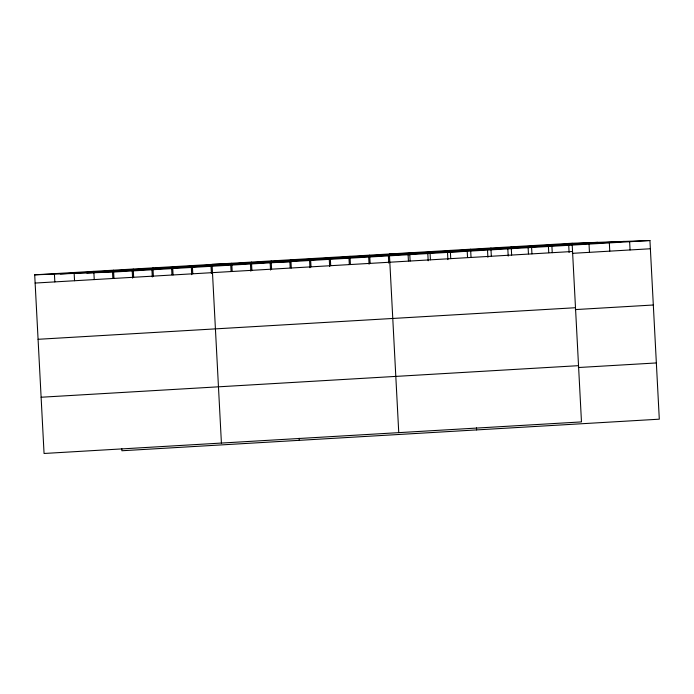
<?xml version="1.0" encoding="UTF-8"?>
<svg xmlns="http://www.w3.org/2000/svg" width="694" height="694" viewBox="0 0 694 694"><rect width="100%" height="100%" fill="white"/><g stroke="black" fill="none" stroke-linecap="round" stroke-linejoin="round"><path stroke-width="1.04" d="M572.116 243.247L581.477 421.909L44.06 453.477L34.7 274.815L572.116 243.247L649.94 240.523L659.3 419.185L121.884 450.753L121.78 448.671M60.378 273.922L597.794 242.345M86.845 272.994L624.253 241.425M34.7 274.815L112.523 272.091L649.94 240.523M35.134 283.057L572.55 251.488M572.368 253.345L650.365 248.764M38.083 339.297L575.491 307.728M575.309 309.585L653.314 305.004M41.12 397.237L578.527 365.669M578.345 367.525L656.351 362.945M629.631 241.712L630.065 249.953M609.332 242.909L609.766 251.15M589.033 244.097L589.458 252.338M568.724 245.294L569.106 252.503M551.808 244.444L552.242 252.677M548.425 246.483L548.746 252.668M531.509 245.633L531.942 253.874M528.125 247.68L528.446 253.857M511.209 246.821L511.643 255.062M507.817 248.868L508.199 256.077M490.901 248.018L491.335 256.26M487.518 250.066L487.899 257.274M470.601 249.207L471.035 257.448M467.539 257.439L467.218 251.254L389.395 253.978L398.755 432.64M476.474 427.834L476.578 429.916M450.302 250.404L450.736 258.645M447.509 252.416L447.89 259.625M429.994 251.592L430.427 259.834M427.808 253.57L428.181 260.779M409.694 252.79L410.128 261.031M408.098 254.733L408.428 260.909M388.397 255.886L388.77 263.095M369.685 255.14L370.119 263.382M368.688 257.04L369.069 264.249M349.984 256.294L350.418 264.535M348.987 258.203L349.308 264.379M330.275 257.457L330.708 265.689M329.277 259.356L329.659 266.565M310.574 258.61L311.007 266.852M309.576 260.519L309.949 267.728M290.864 259.773L291.298 268.005M290.196 267.849L289.866 261.673L212.043 264.397L221.412 443.058M299.123 438.252L299.235 440.334M271.163 260.927L271.597 269.168M270.166 262.835L270.539 270.044M251.454 262.08L251.887 270.322M250.456 263.989L250.838 271.198M231.753 263.243L232.186 271.484M230.755 265.143L231.076 271.328M211.045 266.305L211.427 273.514M192.342 265.559L192.776 273.792M191.344 267.459L191.718 274.668M172.633 266.713L173.066 274.954M171.635 268.621L171.965 274.798M152.932 267.875L153.365 276.108M151.934 269.775L152.307 276.984M133.222 269.029L133.656 277.27M132.224 270.938L132.606 278.147M113.521 270.183L113.955 278.424M112.523 272.091L112.844 278.268M93.811 271.345L94.245 279.587M74.111 272.499L74.544 280.74M54.401 273.662L54.835 281.903"/></g></svg>
